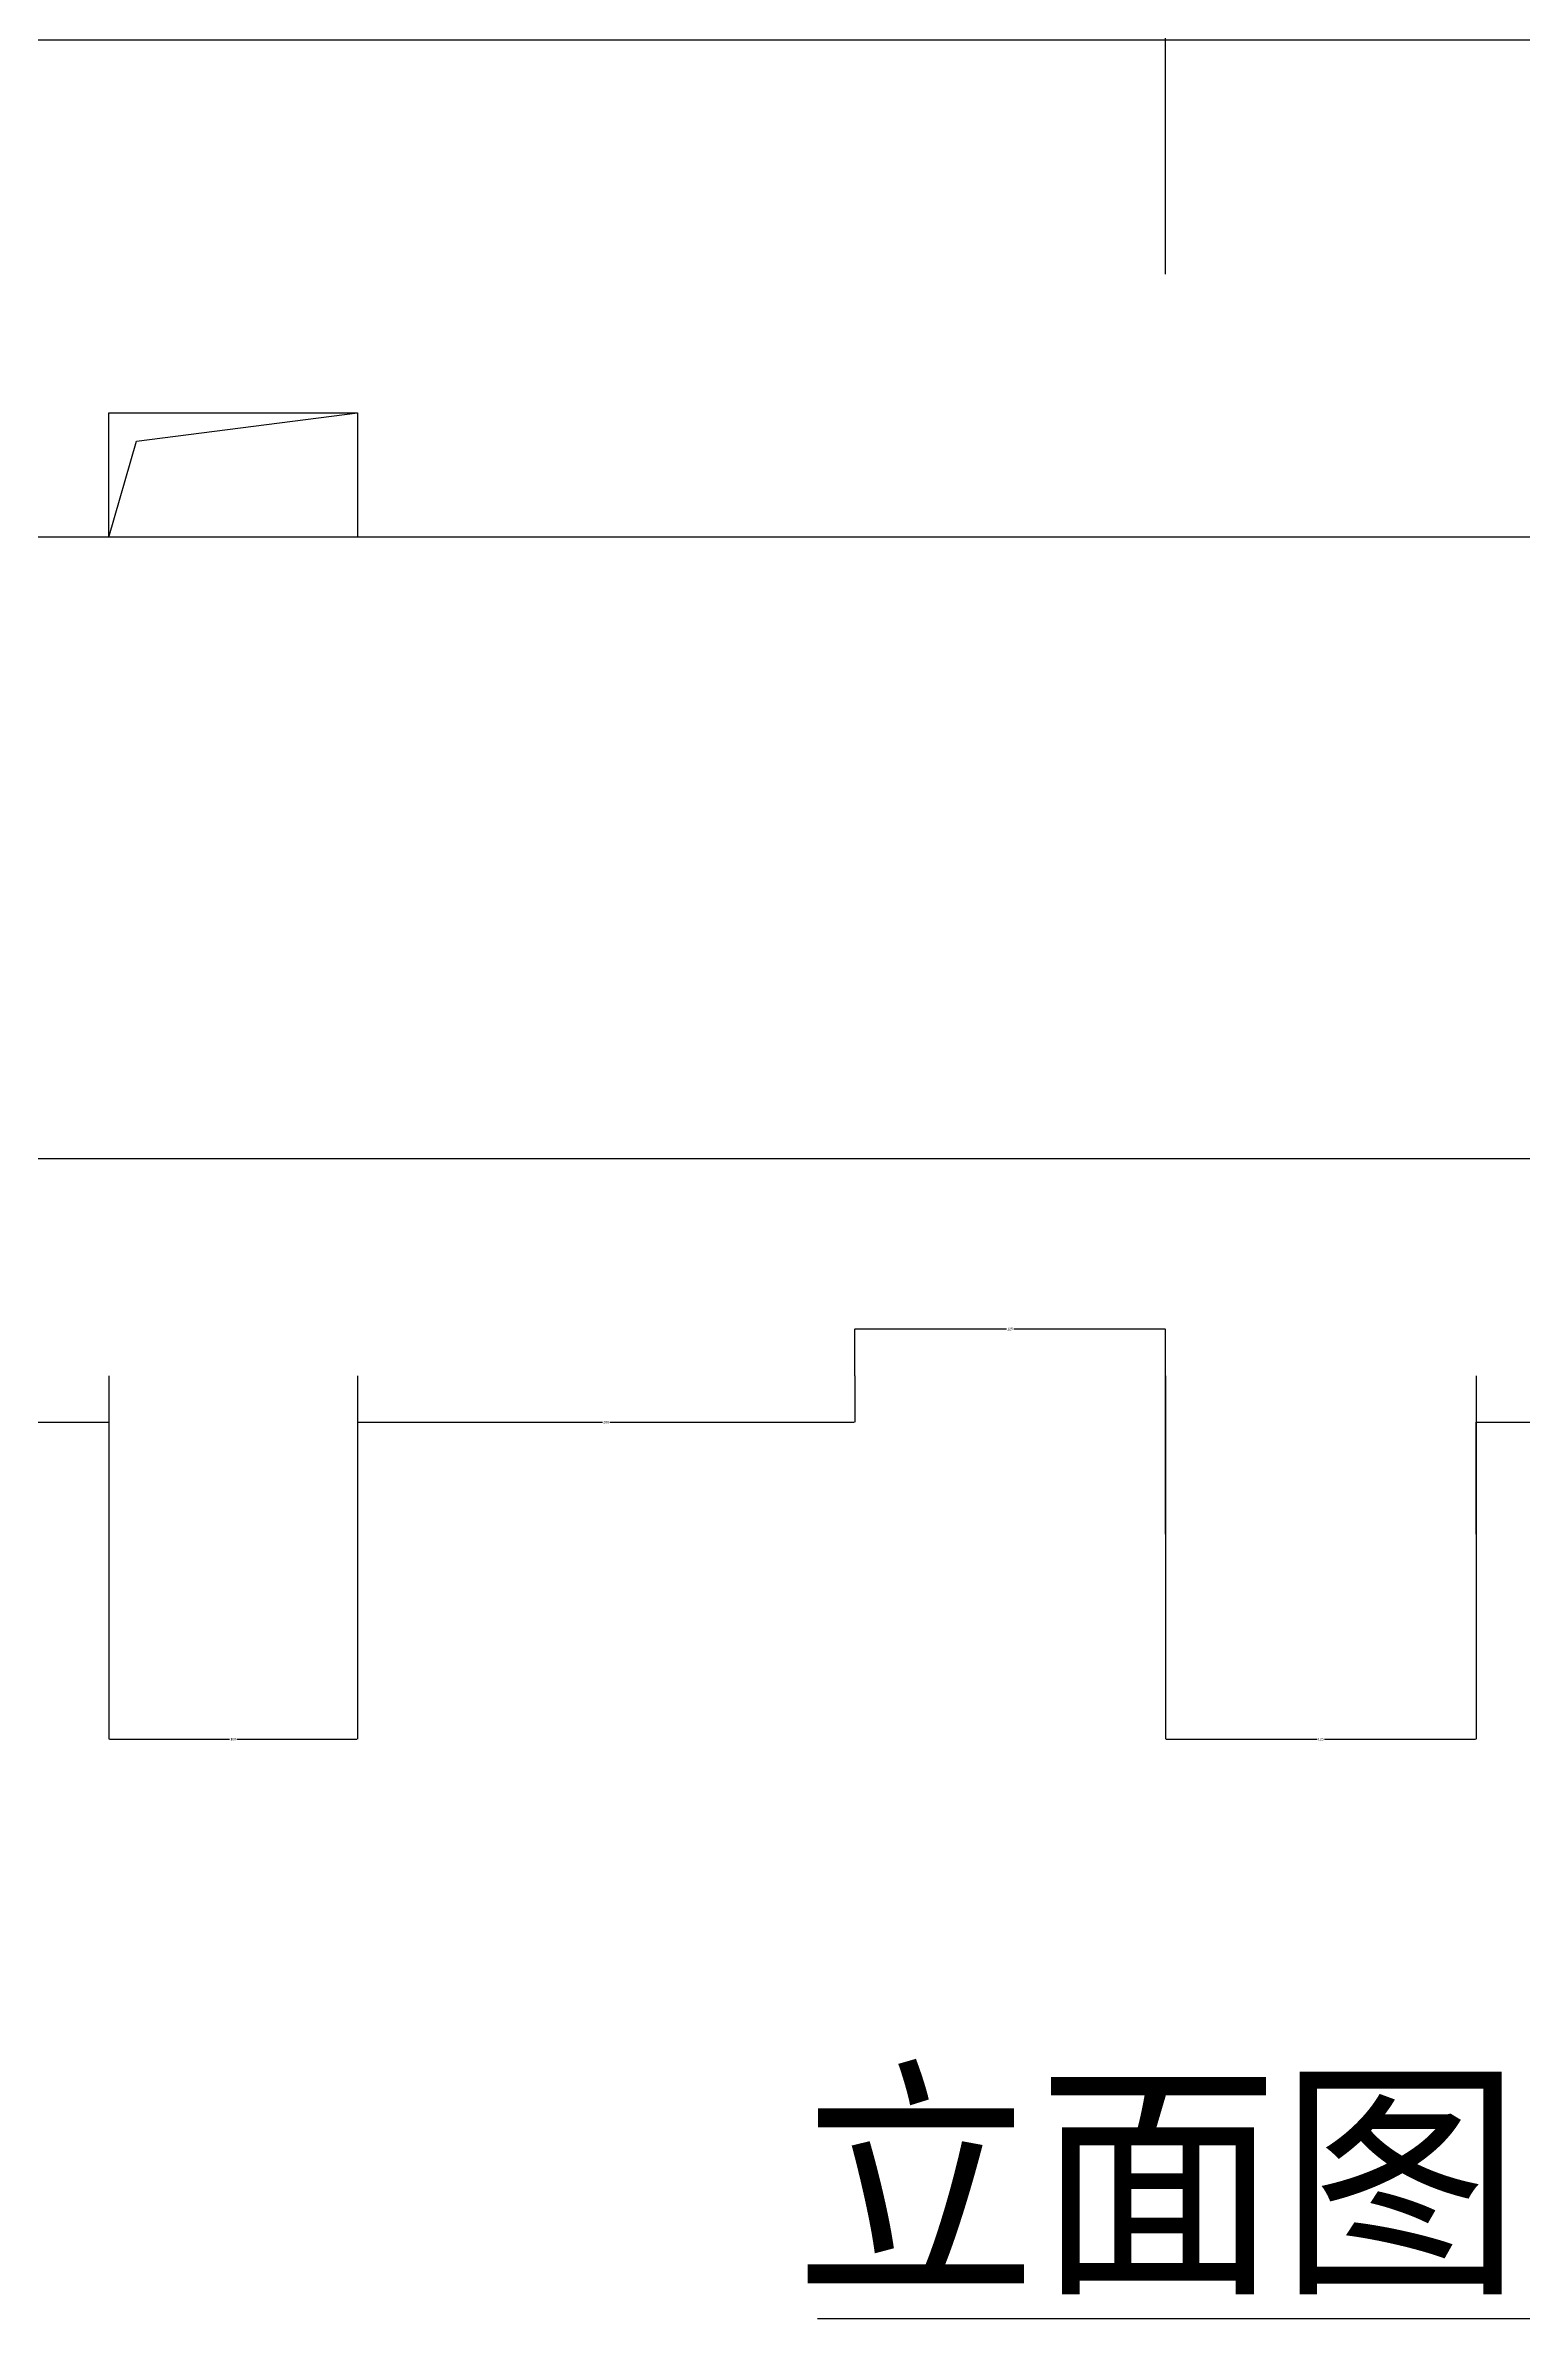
# Model space of a CAD drawing. Header units: metres. Extents: x 130 to 5274, y 4380 to 7132.
# Drawn here: x 1913 to 2507, y 4380 to 5294 of the extents above; entities that cross this region are included whole.
import ezdxf

# ---------------------------------------------------------------- set-up
doc = ezdxf.new("R2010")
doc.units = ezdxf.units.M
for name, color, linetype in [('2', 2, 'Continuous'), ('3', 3, 'Continuous'), ('4', 4, 'Continuous'), ('7', 7, 'Continuous'), ('DIM', 3, 'Continuous'), ('TEXT', 3, 'Continuous')]:
    doc.layers.add(name, color=color, linetype=linetype)
doc.dimstyles.get("Standard").update_dxf_attribs({"dimtxt": 2.5, "dimasz": 2.5, "dimexe": 1.25, "dimexo": 0.625, "dimtad": 1, "dimcen": 2.5, "dimazin": 3, "dimtfac": 1, "dimtmove": 0, "dimatfit": 3})

# ---------------------------------------------------------------- blocks, each defined once
blk = doc.blocks.new('*D3')
for p, q in [((2363.37, 4758.97), (2363.37, 4612.79)), ((2488.37, 4758.97), (2488.37, 4612.79)), ((2363.62, 4612.79), (2424.37, 4612.79)), ((2427.37, 4612.79), (2488.12, 4612.79))]:
    blk.add_line(p, q)
at = {"layer": 'Defpoints'}
for p in [(2363.37, 4758.97), (2488.37, 4758.97), (2363.37, 4612.79)]:
    blk.add_point(p, dxfattribs=at)
at = {"layer": 'DIM', "insert": (2425.87, 4612.79), "char_height": 1, "attachment_point": 5}
blk.add_mtext('125', dxfattribs=at)
blk = doc.blocks.new('*D4')
for p, q in [((1088.37, 4758.97), (1088.37, 4740.29)), ((1938.37, 4758.97), (1938.37, 4740.29)), ((1088.62, 4740.29), (1511.87, 4740.29)), ((1514.87, 4740.29), (1938.12, 4740.29))]:
    blk.add_line(p, q)
at = {"layer": 'Defpoints'}
for p in [(1088.37, 4758.97), (1938.37, 4758.97), (1088.37, 4740.29)]:
    blk.add_point(p, dxfattribs=at)
at = {"layer": 'DIM', "insert": (1513.37, 4740.29), "char_height": 1, "attachment_point": 5}
blk.add_mtext('850', dxfattribs=at)
blk = doc.blocks.new('*D11')
for p, q in [((2038.37, 4758.97), (2038.37, 4740.29)), ((2238.37, 4758.97), (2238.37, 4740.29)), ((2038.62, 4740.29), (2136.87, 4740.29)), ((2139.87, 4740.29), (2238.12, 4740.29))]:
    blk.add_line(p, q)
at = {"layer": 'Defpoints'}
for p in [(2038.37, 4758.97), (2238.37, 4758.97), (2038.37, 4740.29)]:
    blk.add_point(p, dxfattribs=at)
at = {"layer": 'DIM', "insert": (2138.37, 4740.29), "char_height": 1, "attachment_point": 5}
blk.add_mtext('200', dxfattribs=at)
blk = doc.blocks.new('*D12')
for p, q in [((1938.37, 4758.97), (1938.37, 4612.79)), ((2038.37, 4758.97), (2038.37, 4612.79)), ((1938.62, 4612.79), (1986.87, 4612.79)), ((1989.87, 4612.79), (2038.12, 4612.79))]:
    blk.add_line(p, q)
at = {"layer": 'Defpoints'}
for p in [(1938.37, 4758.97), (2038.37, 4758.97), (1938.37, 4612.79)]:
    blk.add_point(p, dxfattribs=at)
at = {"layer": 'DIM', "insert": (1988.37, 4612.79), "char_height": 1, "attachment_point": 5}
blk.add_mtext('100', dxfattribs=at)
blk = doc.blocks.new('*D13')
for p, q in [((2238.37, 4758.97), (2238.37, 4777.79)), ((2238.62, 4777.79), (2299.37, 4777.79)), ((2302.37, 4777.79), (2363.12, 4777.79)), ((2363.37, 4695.29), (2363.37, 4777.79))]:
    blk.add_line(p, q)
at = {"layer": 'Defpoints'}
for p in [(2238.37, 4777.79), (2238.37, 4758.97), (2363.37, 4695.29)]:
    blk.add_point(p, dxfattribs=at)
at = {"layer": 'DIM', "insert": (2300.87, 4777.79), "char_height": 1, "attachment_point": 5}
blk.add_mtext('125', dxfattribs=at)
blk = doc.blocks.new('*D15')
for p, q in [((2788.37, 4758.97), (2788.37, 4740.29)), ((2488.37, 4695.29), (2488.37, 4740.29)), ((2488.62, 4740.29), (2636.87, 4740.29)), ((2639.87, 4740.29), (2788.12, 4740.29))]:
    blk.add_line(p, q)
at = {"layer": 'Defpoints'}
for p in [(2788.37, 4758.97), (2488.37, 4740.29), (2488.37, 4695.29)]:
    blk.add_point(p, dxfattribs=at)
at = {"layer": 'DIM', "insert": (2638.37, 4740.29), "char_height": 1, "attachment_point": 5}
blk.add_mtext('300', dxfattribs=at)

msp = doc.modelspace()

# ---------------------------------------------------------------- linework, layer by layer
at = {"layer": '2'}
msp.add_line((143.05, 4846.32), (4534.51, 4846.32), dxfattribs=at)
at = {"layer": '3'}
msp.add_line((2363.37, 5202.01), (2363.37, 6797.43), dxfattribs=at)
at = {"layer": '4'}
msp.add_lwpolyline([(538.37, 5296.32), (4370.81, 5296.32, -0.29), (4408.37, 5265.27), (4408.37, 5127.38, -0.29), (4370.81, 5096.32), (143.05, 5096.32)], format="xyb", dxfattribs=at)
at = {"layer": '7'}
msp.add_lwpolyline([(1938.37, 5096.32), (1938.37, 5146.32), (2038.37, 5146.32), (2038.37, 5096.32)], dxfattribs=at)
at = {"layer": 'DIM'}
msp.add_lwpolyline([(1938.37, 5096.32), (1949.43, 5134.83), (2038.37, 5146.32)], dxfattribs=at)
at = {"layer": 'TEXT'}
msp.add_line((2223.36, 4379.75), (2517.24, 4379.75), dxfattribs=at)

# ---------------------------------------------------------------- texts
msp.add_text('立面图', height=75, dxfattribs=at).set_placement((2214.16, 4397.68))

# ---------------------------------------------------------------- dimensions: what is measured, and where the dimension line sits
at = {"layer": 'DIM'}
for base, p1, p2, picture, middle in [((2238.37, 4777.79), (2238.37, 4758.97), (2363.37, 4695.29), '*D13', (2300.87, 4777.79)), ((1088.37, 4740.29), (1088.37, 4758.97), (1938.37, 4758.97), '*D4', (1513.37, 4740.29)), ((1938.37, 4612.79), (1938.37, 4758.97), (2038.37, 4758.97), '*D12', (1988.37, 4612.79)), ((2038.37, 4740.29), (2038.37, 4758.97), (2238.37, 4758.97), '*D11', (2138.37, 4740.29)), ((2363.37, 4612.79), (2363.37, 4758.97), (2488.37, 4758.97), '*D3', (2425.87, 4612.79)), ((2488.37, 4740.29), (2488.37, 4695.29), (2788.37, 4758.97), '*D15', (2638.37, 4740.29))]:
    dim = msp.add_linear_dim(base=base, p1=p1, p2=p2, dimstyle='Standard', dxfattribs=at)
    dim.commit()
    dim.dimension.update_dxf_attribs({"geometry": picture, "text_midpoint": middle})

doc.saveas('drawing.dxf')
